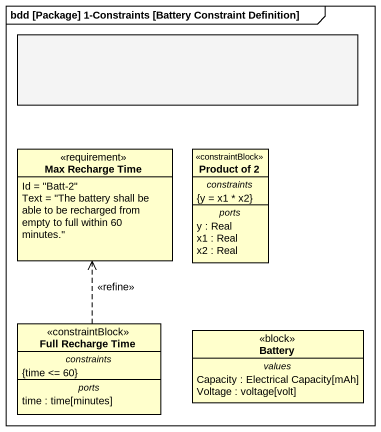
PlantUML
@startuml
mainframe bdd [Package] 1-Constraints [Battery Constraint Definition]
allowmixing
hide circle
hide empty members
rectangle " " as rectangle1 #F4F4F4
class "Max Recharge Time" as Max_Recharge_Time <<requirement>> {
  Id = "Batt-2"
  Text = "The battery shall be able to be recharged from empty to full within 60 minutes."
}
class "Product of 2" as Product_of_2 <<constraintBlock>> {
  -- constraints --
  {y = x1 * x2}
  -- ports --
  y : Real
  x1 : Real
  x2 : Real
}
class "Full Recharge Time" as Full_Recharge_Time <<constraintBlock>> {
  -- constraints --
  {time <= 60}
  -- ports --
  time : time[minutes]
}
class Battery <<block>> {
  -- values --
  Capacity : Electrical Capacity[mAh]
  Voltage : voltage[volt]
}
Full_Recharge_Time .up.> Max_Recharge_Time : <<refine>>
@enduml
